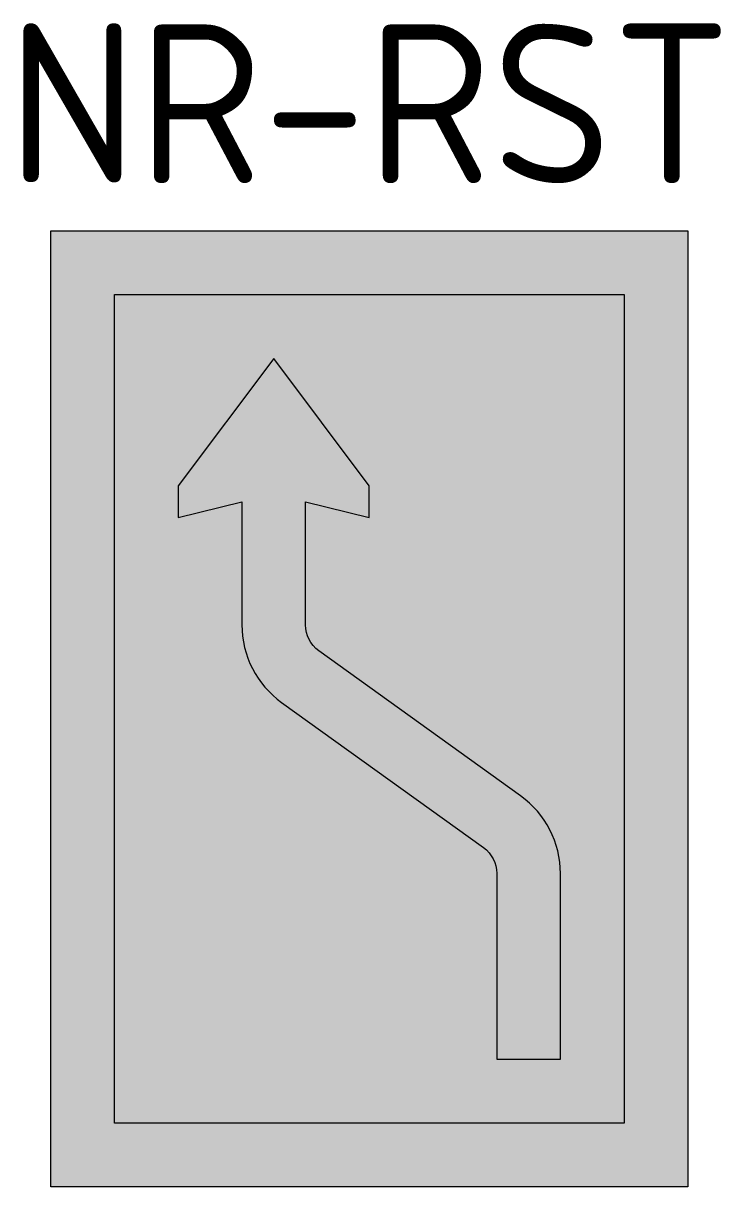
# Model space of a CAD drawing. Header units: metres. Extents: x -5.4 to 5.5, y 0 to 18.3.
import ezdxf
from ezdxf.enums import TextEntityAlignment as Align

# ---------------------------------------------------------------- set-up
doc = ezdxf.new("R2010")
doc.units = ezdxf.units.M
doc.styles.add('NLCS-ISO', font='NLCS-ISO.ttf')

msp = doc.modelspace()

# ---------------------------------------------------------------- hatches: boundary and pattern name
at = {"true_color": 0xbb1e10}
h = msp.add_hatch(color=22, dxfattribs=at)
h.dxf.hatch_style = 1
h.paths.add_polyline_path([(-5, 0), (5, 0), (5, 15), (-5, 15)])
h.paths.add_polyline_path([(-4, 14), (4, 14), (4, 1), (-4, 1)], flags=16)
at = {"true_color": 0xf1f0ea}
h = msp.add_hatch(color=7, dxfattribs=at)
h.dxf.hatch_style = 1
h.paths.add_polyline_path([(-4, 1), (4, 1), (4, 14), (-4, 14)])
h.paths.add_polyline_path([(-1.375524948164967, 7.599110748858939, -0.2414173453523639), (-2, 8.817082860666392), (-2, 10.75), (-3, 10.5), (-3, 11), (-1.5, 13), (0, 11), (0, 10.5), (-1, 10.75), (-1, 8.81708286066651, 0.2414173453523611), (-0.7918416493883251, 8.411092156730689), (2.375524948164975, 6.134267877045776, -0.2414173453523606), (3, 4.916295765238319), (3, 2), (2, 2), (2, 4.916295765238271, 0.2414173453523639), (1.79184164938832, 5.322286469174094)], flags=16)
at = {"true_color": 0x0e0e10}
h = msp.add_hatch(color=168, dxfattribs=at)
h.dxf.hatch_style = 1
edge = h.paths.add_edge_path()
edge.add_line((-1.37552494816498, 7.599110748858948), (1.791841649388289, 5.322286469174117))
edge.add_arc((1.5, 4.916295765238271), 0.5000000000000003, 1.9895196601282805e-12, 54.289974527102686, ccw=False)
edge.add_line((2, 4.916295765238289), (2, 2))
edge.add_line((2, 2), (3, 2))
edge.add_line((3, 2), (3, 4.916295765238317))
edge.add_arc((1.5, 4.916295765238319), 1.5, 359.9999999999999, 414.2899745270973)
edge.add_line((2.37552494816498, 6.134267877045772), (-0.7918416493884024, 8.411092156730746))
edge.add_arc((-0.5, 8.81708286066651), 0.5000000000000003, 179.9999999999959, 234.2899745270867, ccw=False)
edge.add_line((-1, 8.817082860666545), (-1, 10.75))
edge.add_line((-1, 10.75), (0, 10.5))
edge.add_line((0, 10.5), (0, 11))
edge.add_line((0, 11), (-1.5, 13))
edge.add_line((-1.5, 13), (-3, 11))
edge.add_line((-3, 11), (-3, 10.5))
edge.add_line((-3, 10.5), (-2, 10.75))
edge.add_line((-2, 10.75), (-2, 8.817082860666403))
edge.add_arc((-0.500000000000018, 8.817082860666392), 1.499999999999982, 179.9999999999996, 234.2899745270977)

# ---------------------------------------------------------------- linework, layer by layer
at = {"color": 22}
for points in [[(-5, 0), (-5, 15), (5, 15), (5, 0)], [(-4, 1), (-4, 14), (4, 14), (4, 1)]]:
    msp.add_lwpolyline(points, close=True, dxfattribs=at)
at = {"color": 168, "flags": 128}
msp.add_lwpolyline([(-1.37552494816498, 7.599110748858948), (1.791841649388289, 5.322286469174117, -0.2414173453523751), (2, 4.916295765238289), (2, 2), (3, 2), (3, 4.916295765238317, 0.2414173453523599), (2.37552494816498, 6.134267877045772), (-0.7918416493884024, 8.411092156730746, -0.2414173453523293), (-1, 8.817082860666545), (-1, 10.75), (0, 10.5), (0, 11), (-1.5, 13), (-3, 11), (-3, 10.5), (-2, 10.75), (-2, 8.817082860666403, 0.2414173453523631)], format="xyb", close=True, dxfattribs=at)

# ---------------------------------------------------------------- texts
at = {"style": 'NLCS-ISO'}
msp.add_attdef('NR-RST', text='B.2a', height=2.5, dxfattribs=at).set_placement((0, 15), align=Align.BOTTOM_CENTER)

doc.saveas('drawing.dxf')
